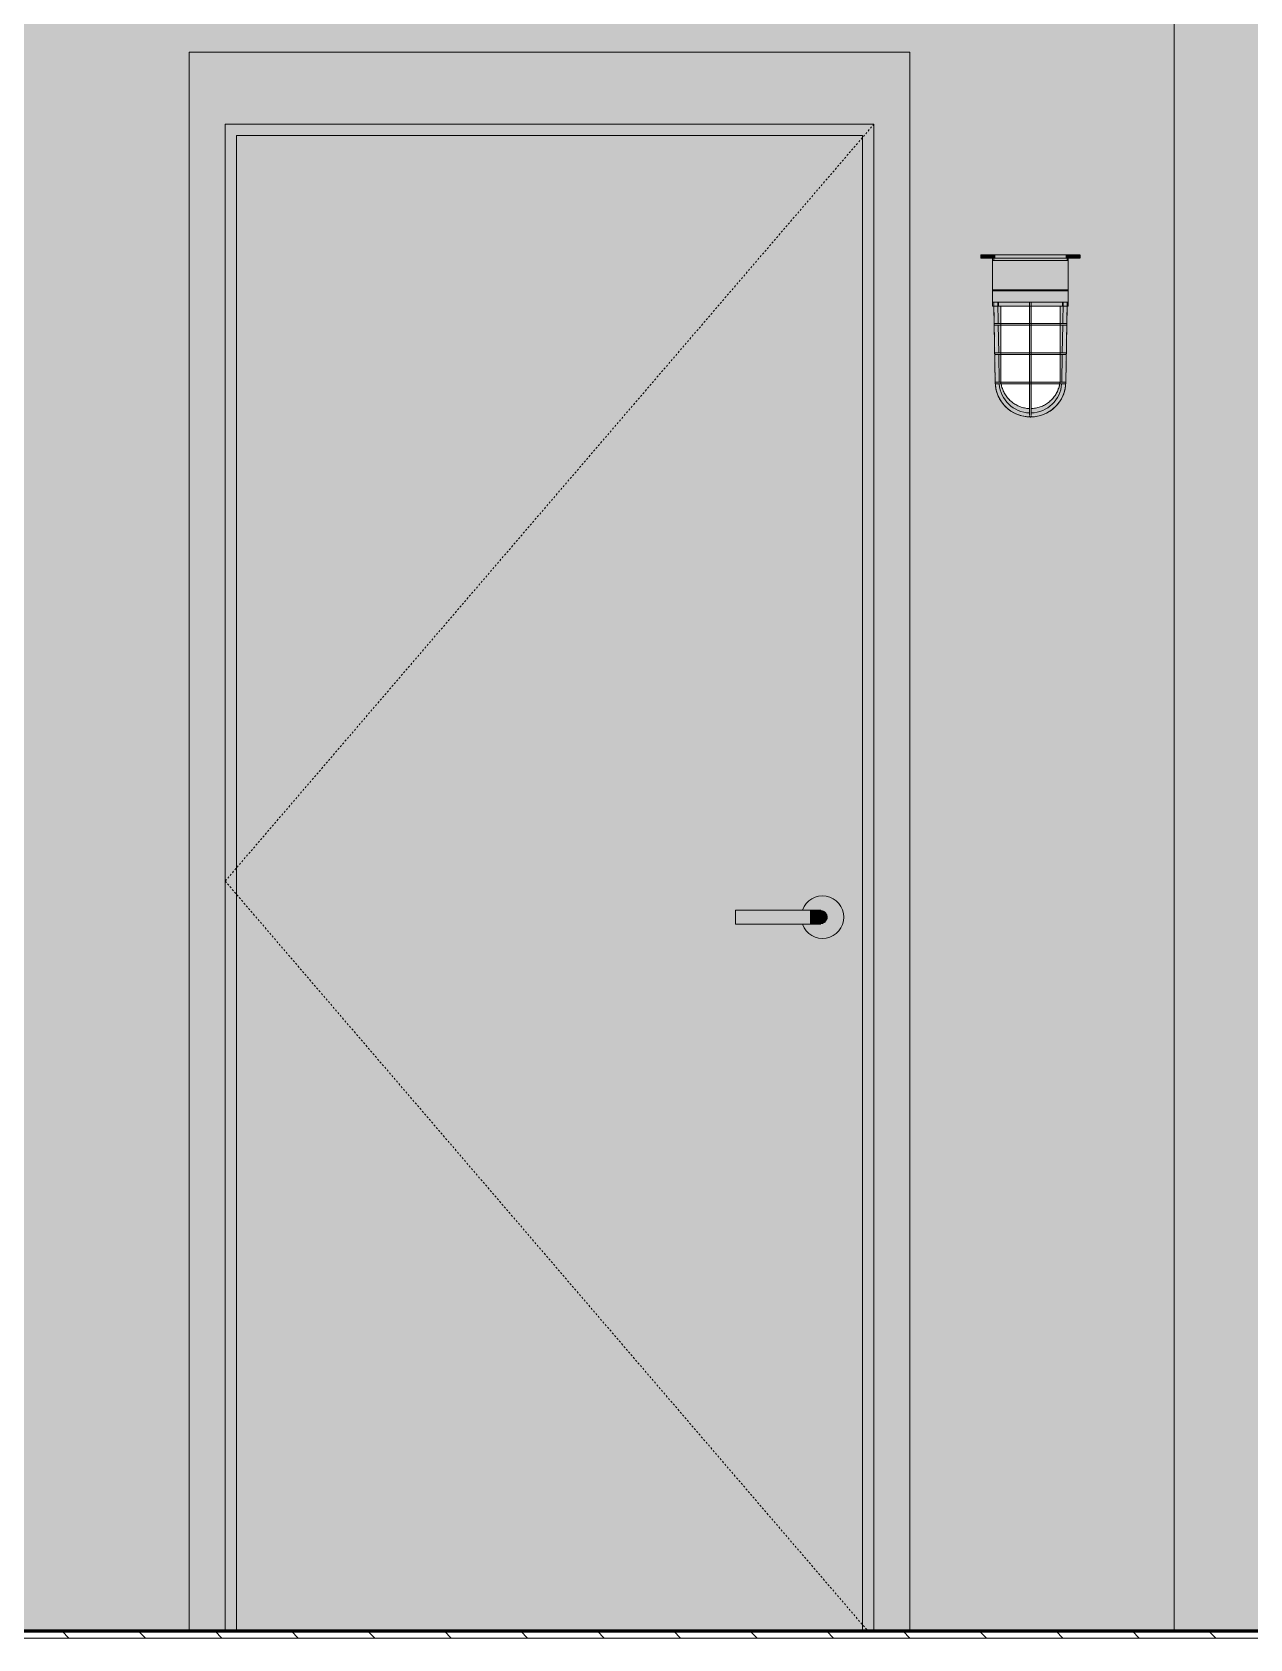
# Model space of a CAD drawing. Header units: inches. Extents: x -3510 to 2128, y -38 to 218.
# Drawn here: x -1919.7 to -1852.1, y 0 to 89.1 of the extents above; entities that cross this region are included whole.
import ezdxf

# ---------------------------------------------------------------- set-up
doc = ezdxf.new("R2010")
doc.units = ezdxf.units.IN
doc.header["$MEASUREMENT"] = 0
doc.linetypes.add('Dash 1_16_', pattern=[0.125, 0.0625, -0.0625])
doc.linetypes.add('Grid Line 1_2_', pattern=[0.875, 0.5, -0.125, 0.125, -0.125])
for name, color, linetype, lineweight in [('0-4', 10, 'Continuous', 5), ('A-DOOR', 31, 'Continuous', 18), ('A-DOOR-6', 31, 'Dash 1_16_', 9), ('A-DOOR-7', 31, 'Continuous', 9), ('A-DOOR-FRAM', 31, 'Continuous', 9), ('A-DOOR-FRAM-4', 31, 'Continuous', 18), ('A-FLOR-4', 250, 'Continuous', 60), ('A-FLOR-LEVL-1', 51, 'Grid Line 1_2_', 9), ('A-FLOR-MCUT-1', 7, 'Continuous', 18), ('A-FLOR-PATT-2', 253, 'Continuous', 9), ('A-FLOR-PATT-3', 50, 'Continuous', 9), ('E-LITE-EQPM', 33, 'Continuous', 9), ('I-WALL', 2, 'Continuous', 18), ('I-WALL-3', 2, 'Continuous', 5)]:
    doc.layers.add(name, color=color, linetype=linetype, lineweight=lineweight)

# ---------------------------------------------------------------- blocks, each defined once
blk = doc.blocks.new('CTR - 1st Phase - Shell_rvt-2-INTERIOR ELEVATION - CORRIDOR EAST _102_ - 1ST FLOOR - WEST WALL')
at = {"layer": 'A-FLOR-PATT-2'}
h = blk.add_hatch(dxfattribs=at)
h.set_pattern_fill('FP_9', color=256, style=0, pattern_type=2)
h.set_pattern_definition([(0, (0, 0), (7.68, 1.92), [0.634, -5.126, 0.634, -5.126, -30.72]), (0, (0, 0), (7.68, 1.92), [-11.52, 0.634, -10.886, 0.634, -5.126, -13.44]), (0, (0, 0), (7.68, 1.92), [-28.8, 0.634, -3.206, 0.634, -8.966]), (120, (2.88, 0.96), (-5.5027688, 5.6910751), [0.634, -5.126, 0.634, -5.126, -30.72]), (120, (2.88, 0.96), (-5.5027688, 5.6910751), [-11.52, 0.634, -10.886, 0.634, -5.126, -13.44]), (120, (2.88, 0.96), (-5.5027688, 5.6910751), [-28.8, 0.634, -3.206, 0.634, -8.966]), (240, (3.84, 4.8), (-2.1772312, -7.6110751), [0.634, -5.126, 0.634, -5.126, -30.72]), (240, (3.84, 4.8), (-2.1772312, -7.6110751), [-11.52, 0.634, -10.886, 0.634, -5.126, -13.44]), (240, (3.84, 4.8), (-2.1772312, -7.6110751), [-28.8, 0.634, -3.206, 0.634, -8.966])])
h.paths.add_polyline_path([(2769.529, -0.044), (3198.991, -0.044), (3198.991, 0), (2435.503, 0), (2435.503, -0.044), (2721.811, -0.044)], flags=0)
at = {"layer": 'A-FLOR-PATT-3'}
h = blk.add_hatch(dxfattribs=at)
h.set_pattern_fill('FP_11', color=256, style=0, pattern_type=2)
h.set_pattern_definition([(135, (0, 0), (-2.1213203, -2.1213203), [])])
h.paths.add_polyline_path([(3151.273, 0), (3198.949, 0), (3198.949, 0.375), (2444.906, 0.375), (2444.906, 0), (3103.555, 0)], flags=0)
h.paths.add_polyline_path([(2441.659, 0), (2441.659, 0.375), (2440.775, 0.375), (2440.775, 0)], flags=0)
at = {"layer": 'A-FLOR-4'}
blk.add_line((3198.991, 0.375), (2435.503, 0.375), dxfattribs=at)
at = {"layer": 'A-FLOR-MCUT-1'}
blk.add_line((3198.991, 0), (2435.503, 0), dxfattribs=at)
blk = doc.blocks.new('Lighting-Flood-Cooper-All-Pro-VT1730-LED - Lighting-Flood-Cooper-All-Pro-VT1730-LED-2279368-INTERIOR ELEVATION - CORRIDOR EAST _102_ - 1ST FLOOR - WEST WALL')
at = {"layer": 'E-LITE-EQPM'}
for points in [[(2765.167, 76.562), (2765.167, 76.75), (2764.976, 76.75), (2764.99, 76.562), (2765.11, 76.562)], [(2765.167, 76.562), (2765.375, 76.562), (2765.375, 76.75), (2765.167, 76.75)], [(2765.624, 76.562), (2765.738, 76.562), (2765.724, 76.75), (2765.375, 76.75), (2765.375, 76.562), (2765.52, 76.562)], [(2769.616, 76.562), (2769.709, 76.562), (2769.699, 76.75), (2765.738, 76.75), (2765.749, 76.562), (2769.609, 76.562)], [(2769.709, 76.562), (2770.072, 76.562), (2770.072, 76.75), (2769.709, 76.75), (2769.709, 76.601)], [(2770.072, 76.562), (2770.281, 76.562), (2770.281, 76.75), (2770.072, 76.75)], [(2770.472, 76.562), (2770.457, 76.75), (2770.281, 76.75), (2770.281, 76.562), (2770.457, 76.562)], [(2765.624, 74.812), (2769.824, 74.812), (2769.824, 76.437), (2765.624, 76.437), (2765.624, 76.112)], [(2769.699, 76.437), (2769.761, 76.437), (2769.761, 76.562), (2765.686, 76.562), (2765.686, 76.437), (2769.625, 76.437)], [(2769.535, 74.125), (2769.824, 74.125), (2769.824, 74.75), (2765.624, 74.75), (2765.624, 74.125), (2769.535, 74.125)], [(2767.771, 74.75), (2769.792, 74.75), (2769.792, 74.812), (2765.655, 74.812), (2765.655, 74.75), (2767.724, 74.75)], [(2765.765, 69.678), (2765.808, 69.69), (2765.709, 74.125), (2765.687, 74.125), (2765.738, 71.068), (2765.752, 70.582), (2765.765, 69.679)], [(2769.683, 69.678), (2769.739, 72.736), (2769.742, 73.221), (2769.755, 74.125), (2769.716, 74.125), (2769.65, 69.679), (2769.677, 69.679)], [(2767.037, 71.221), (2767.677, 71.225), (2767.696, 71.261), (2767.74, 71.265), (2767.771, 71.242), (2767.771, 71.221), (2769.684, 71.24), (2769.657, 71.315), (2767.771, 71.294), (2767.724, 71.27), (2767.677, 71.297), (2767.677, 71.315), (2765.771, 71.297), (2765.763, 71.24), (2765.924, 71.221), (2766.023, 71.221), (2766.901, 71.221)], [(2767.668, 67.752), (2768.038, 67.783), (2768.301, 67.844), (2768.582, 67.953), (2768.995, 68.218), (2769.215, 68.449), (2769.439, 68.77), (2769.551, 69.022), (2769.606, 69.157), (2769.661, 69.449), (2769.661, 69.679), (2769.65, 69.664), (2769.631, 69.611), (2769.619, 69.596), (2769.413, 68.828), (2768.906, 68.206), (2768.145, 67.844), (2767.748, 67.826), (2767.712, 67.768), (2767.689, 67.776), (2767.689, 67.837), (2767.677, 67.844), (2767.259, 67.865), (2766.541, 68.206), (2766.009, 68.86), (2765.809, 69.614), (2765.794, 69.615), (2765.778, 69.679), (2765.77, 69.678), (2765.816, 69.281), (2765.842, 69.157), (2766.066, 68.662), (2766.388, 68.279), (2766.657, 68.074), (2766.9, 67.932), (2767.408, 67.776), (2767.623, 67.762)], [(2769.374, 69.596), (2769.653, 69.615), (2769.627, 69.69), (2767.758, 69.672), (2767.74, 69.647), (2767.697, 69.655), (2767.688, 69.687), (2767.677, 69.69), (2765.8, 69.669), (2765.798, 69.615), (2766.265, 69.596), (2767.681, 69.599), (2767.699, 69.637), (2767.756, 69.631), (2767.771, 69.596), (2769.342, 69.596)]]:
    blk.add_hatch(color=256, dxfattribs=at).paths.add_polyline_path(points, flags=0)
h = blk.add_hatch(color=256, dxfattribs=at)
h.paths.add_polyline_path([(2767.473, 67.844), (2767.677, 67.844), (2767.677, 67.991), (2766.866, 68.206), (2766.222, 68.864), (2765.992, 69.597), (2765.827, 69.606), (2766.009, 68.86), (2766.547, 68.203), (2767.302, 67.844)], flags=0)
h.paths.add_polyline_path([(2767.771, 67.844), (2768.145, 67.844), (2768.907, 68.206), (2769.448, 68.896), (2769.622, 69.61), (2769.433, 69.596), (2769.215, 68.828), (2768.582, 68.206), (2767.771, 67.991), (2767.771, 67.932)], flags=0)
h.paths.add_polyline_path([(2765.809, 69.686), (2765.893, 69.69), (2765.99, 69.69), (2765.963, 71.23), (2765.846, 71.226), (2765.782, 71.221), (2765.808, 69.69)], flags=0)
h.paths.add_polyline_path([(2769.639, 69.686), (2769.666, 71.237), (2769.484, 71.221), (2769.458, 69.69), (2769.639, 69.686)], flags=0)
h.paths.add_polyline_path([(2765.78, 71.312), (2765.862, 71.315), (2765.962, 71.315), (2765.935, 72.855), (2765.826, 72.85), (2765.753, 72.846), (2765.78, 71.315)], flags=0)
h.paths.add_polyline_path([(2769.667, 71.312), (2769.694, 72.861), (2769.513, 72.846), (2769.486, 71.315), (2769.657, 71.315)], flags=0)
h.paths.add_polyline_path([(2765.752, 72.937), (2765.835, 72.94), (2765.933, 72.94), (2765.912, 74.125), (2765.731, 74.125), (2765.752, 72.939)], flags=0)
h.paths.add_polyline_path([(2769.696, 72.937), (2769.716, 74.125), (2769.535, 74.125), (2769.535, 72.94), (2769.685, 72.94)], flags=0)
h = blk.add_hatch(color=256, dxfattribs=at)
h.paths.add_polyline_path([(2769.457, 73.899), (2769.492, 73.899), (2769.492, 74.125), (2767.759, 74.125), (2767.78, 73.899), (2769.374, 73.899)], flags=0)
h.paths.add_polyline_path([(2766.103, 73.899), (2767.679, 73.899), (2767.677, 74.125), (2765.956, 74.125), (2765.956, 73.899), (2766.074, 73.899)], flags=0)
h = blk.add_hatch(color=256, dxfattribs=at)
h.paths.add_polyline_path([(2767.718, 69.678), (2767.759, 69.69), (2767.771, 70.329), (2767.756, 71.257), (2767.724, 71.265), (2767.677, 71.245), (2767.697, 69.679), (2767.708, 69.678)], flags=0)
h.paths.add_polyline_path([(2767.733, 71.27), (2767.771, 71.302), (2767.752, 72.882), (2767.751, 72.905), (2767.771, 72.94), (2767.75, 74.125), (2767.688, 74.107), (2767.677, 73.356), (2767.699, 72.898), (2767.69, 72.882), (2767.677, 72.842), (2767.696, 71.278), (2767.724, 71.27)], flags=0)
h = blk.add_hatch(color=256, dxfattribs=at)
h.paths.add_polyline_path([(2768.97, 72.846), (2769.712, 72.864), (2769.685, 72.94), (2767.771, 72.918), (2767.754, 72.881), (2767.771, 72.846), (2768.953, 72.846)], flags=0)
h.paths.add_polyline_path([(2767.677, 72.846), (2767.699, 72.89), (2767.691, 72.906), (2767.625, 72.94), (2765.75, 72.936), (2765.735, 72.864), (2765.898, 72.846), (2765.986, 72.846), (2767.616, 72.846)], flags=0)
h = blk.add_hatch(color=256, dxfattribs=at)
h.paths.add_polyline_path([(2767.729, 67.762), (2767.771, 67.964), (2767.75, 69.477), (2767.748, 69.639), (2767.689, 69.631), (2767.681, 69.596), (2767.677, 67.844), (2767.706, 67.826), (2767.706, 67.77), (2767.725, 67.764)], flags=0)
h.paths.add_polyline_path([(2767.724, 69.644), (2767.746, 69.649), (2767.75, 69.679), (2767.69, 69.66), (2767.721, 69.645)], flags=0)
for p, q in [((2764.974, 76.75), (2764.974, 76.562)), ((2764.976, 76.75), (2765.055, 76.75)), ((2765.059, 76.75), (2765.167, 76.75)), ((2765.167, 76.75), (2765.375, 76.75)), ((2765.167, 76.75), (2765.167, 76.562)), ((2765.375, 76.75), (2765.738, 76.75)), ((2765.624, 73.899), (2765.624, 76.75)), ((2765.624, 76.75), (2769.824, 76.75)), ((2765.738, 76.75), (2769.709, 76.75)), ((2765.738, 76.562), (2765.738, 76.75)), ((2769.709, 76.75), (2770.072, 76.75)), ((2769.709, 76.75), (2769.709, 76.562)), ((2769.824, 76.75), (2769.824, 73.899)), ((2770.072, 76.75), (2770.281, 76.75)), ((2770.281, 76.75), (2770.472, 76.75)), ((2770.281, 76.75), (2770.281, 76.562)), ((2770.474, 76.562), (2770.474, 76.75)), ((2765.055, 76.562), (2764.976, 76.562)), ((2765.167, 76.562), (2765.059, 76.562)), ((2765.375, 76.562), (2765.167, 76.562)), ((2765.738, 76.562), (2765.375, 76.562)), ((2765.624, 76.437), (2765.624, 74.812)), ((2765.624, 76.437), (2769.824, 76.437)), ((2765.686, 76.562), (2765.686, 76.437)), ((2769.709, 76.562), (2765.738, 76.562)), ((2770.072, 76.562), (2769.709, 76.562)), ((2769.761, 76.437), (2769.761, 76.562)), ((2769.824, 74.812), (2769.824, 76.437)), ((2770.281, 76.562), (2770.072, 76.562)), ((2770.472, 76.562), (2770.281, 76.562)), ((2765.624, 74.812), (2769.824, 74.812)), ((2765.624, 74.75), (2765.624, 74.125)), ((2765.624, 74.75), (2769.824, 74.75)), ((2765.624, 74.125), (2769.824, 74.125)), ((2765.655, 74.812), (2765.655, 74.75)), ((2765.684, 74.125), (2765.762, 69.678)), ((2765.913, 74.125), (2765.933, 72.94)), ((2765.956, 74.125), (2765.956, 73.899)), ((2767.677, 74.126), (2767.677, 69.679)), ((2767.771, 69.679), (2767.771, 74.126)), ((2769.492, 73.899), (2769.492, 74.125)), ((2769.535, 74.125), (2769.514, 72.94)), ((2769.686, 69.678), (2769.763, 74.125)), ((2769.792, 74.75), (2769.792, 74.812)), ((2769.824, 74.125), (2769.824, 74.75)), ((2769.824, 73.899), (2765.624, 73.899)), ((2765.688, 73.899), (2765.762, 69.681)), ((2765.956, 73.899), (2767.679, 73.899)), ((2766.074, 73.899), (2766.074, 69.871)), ((2767.769, 73.899), (2769.492, 73.899)), ((2769.374, 69.871), (2769.374, 73.899)), ((2769.759, 73.899), (2769.686, 69.681)), ((2765.876, 72.846), (2765.903, 72.846)), ((2765.935, 72.855), (2765.962, 71.31)), ((2769.513, 72.846), (2769.486, 71.31)), ((2765.903, 71.221), (2765.922, 71.221)), ((2765.963, 71.23), (2765.99, 69.686)), ((2769.484, 71.224), (2769.457, 69.686)), ((2765.931, 69.596), (2765.951, 69.596)), ((2767.677, 69.596), (2767.677, 69.303)), ((2767.677, 67.991), (2767.677, 68.206)), ((2767.677, 67.844), (2767.677, 67.978)), ((2767.771, 68.206), (2767.771, 67.991)), ((2767.771, 67.978), (2767.771, 67.844))]:
    blk.add_line(p, q, dxfattribs=at)
at = {"layer": 'E-LITE-EQPM', "flags": 128}
for points in [[(2765.752, 72.846), (2765.75, 72.846), (2765.748, 72.846), (2765.746, 72.846), (2765.744, 72.846), (2765.742, 72.847), (2765.741, 72.847), (2765.739, 72.848), (2765.737, 72.848), (2765.735, 72.849), (2765.734, 72.85), (2765.732, 72.85), (2765.73, 72.851), (2765.728, 72.852), (2765.727, 72.853), (2765.725, 72.854), (2765.724, 72.855), (2765.722, 72.856), (2765.721, 72.858), (2765.719, 72.859), (2765.718, 72.86), (2765.717, 72.861), (2765.716, 72.863), (2765.714, 72.864), (2765.713, 72.866), (2765.712, 72.867), (2765.711, 72.869), (2765.71, 72.871), (2765.71, 72.872), (2765.709, 72.874), (2765.708, 72.876), (2765.707, 72.878), (2765.707, 72.879), (2765.706, 72.881), (2765.706, 72.883), (2765.706, 72.885), (2765.705, 72.887), (2765.705, 72.889), (2765.705, 72.89), (2765.705, 72.892), (2765.705, 72.894), (2765.705, 72.896), (2765.705, 72.898), (2765.705, 72.9), (2765.706, 72.902), (2765.706, 72.903), (2765.707, 72.905), (2765.707, 72.907), (2765.708, 72.909), (2765.708, 72.911), (2765.709, 72.912), (2765.71, 72.914), (2765.711, 72.916), (2765.712, 72.917), (2765.713, 72.919), (2765.714, 72.92), (2765.715, 72.922), (2765.716, 72.923), (2765.717, 72.925), (2765.719, 72.926), (2765.72, 72.927), (2765.722, 72.929), (2765.723, 72.93), (2765.724, 72.931), (2765.726, 72.932), (2765.728, 72.933), (2765.729, 72.934), (2765.731, 72.935), (2765.733, 72.936), (2765.734, 72.936), (2765.736, 72.937), (2765.738, 72.938), (2765.74, 72.938), (2765.741, 72.938), (2765.743, 72.939), (2765.745, 72.939), (2765.747, 72.939), (2765.749, 72.94), (2765.751, 72.94), (2765.752, 72.94)], [(2765.752, 72.94), (2765.753, 72.94), (2765.758, 72.94), (2765.766, 72.94), (2765.777, 72.94), (2765.791, 72.94), (2765.808, 72.94)], [(2769.696, 72.94), (2769.694, 72.94), (2769.689, 72.94), (2769.682, 72.94), (2769.671, 72.94), (2769.656, 72.94), (2769.639, 72.94), (2769.619, 72.94), (2769.596, 72.94), (2769.569, 72.94), (2769.54, 72.94), (2769.508, 72.94), (2769.473, 72.94), (2769.435, 72.94), (2769.394, 72.94), (2769.351, 72.94), (2769.305, 72.94), (2769.257, 72.94), (2769.206, 72.94), (2769.153, 72.94), (2769.098, 72.94), (2769.04, 72.94), (2768.98, 72.94), (2768.918, 72.94), (2768.855, 72.94), (2768.789, 72.94), (2768.722, 72.94), (2768.653, 72.94), (2768.583, 72.94), (2768.511, 72.94), (2768.438, 72.94), (2768.364, 72.94), (2768.289, 72.94), (2768.213, 72.94), (2768.136, 72.94), (2768.059, 72.94), (2767.981, 72.94), (2767.903, 72.94), (2767.824, 72.94), (2767.745, 72.94), (2767.666, 72.94), (2767.587, 72.94), (2767.509, 72.94), (2767.431, 72.94), (2767.353, 72.94), (2767.276, 72.94), (2767.199, 72.94), (2767.124, 72.94), (2767.049, 72.94), (2766.975, 72.94), (2766.903, 72.94), (2766.832, 72.94), (2766.762, 72.94), (2766.694, 72.94), (2766.628, 72.94), (2766.563, 72.94), (2766.5, 72.94), (2766.44, 72.94), (2766.381, 72.94), (2766.324, 72.94), (2766.27, 72.94), (2766.218, 72.94), (2766.168, 72.94), (2766.121, 72.94), (2766.076, 72.94), (2766.034, 72.94), (2765.995, 72.94), (2765.958, 72.94), (2765.924, 72.94), (2765.894, 72.94), (2765.866, 72.94), (2765.841, 72.94), (2765.819, 72.94), (2765.8, 72.94), (2765.784, 72.94), (2765.772, 72.94), (2765.762, 72.94), (2765.756, 72.94), (2765.752, 72.94), (2765.752, 72.94)], [(2765.819, 72.846), (2765.8, 72.846), (2765.784, 72.846), (2765.772, 72.846), (2765.762, 72.846), (2765.756, 72.846), (2765.752, 72.846), (2765.752, 72.846)], [(2765.752, 72.846), (2765.753, 72.846), (2765.758, 72.846), (2765.766, 72.846), (2765.777, 72.846), (2765.791, 72.846), (2765.808, 72.846), (2765.829, 72.846), (2765.852, 72.846), (2765.878, 72.846), (2765.907, 72.846), (2765.94, 72.846), (2765.975, 72.846), (2766.012, 72.846), (2766.053, 72.846), (2766.096, 72.846), (2766.142, 72.846), (2766.19, 72.846), (2766.241, 72.846), (2766.294, 72.846), (2766.35, 72.846), (2766.408, 72.846), (2766.467, 72.846), (2766.529, 72.846), (2766.593, 72.846), (2766.658, 72.846), (2766.725, 72.846), (2766.794, 72.846), (2766.865, 72.846), (2766.936, 72.846), (2767.009, 72.846), (2767.083, 72.846), (2767.158, 72.846), (2767.234, 72.846), (2767.311, 72.846), (2767.389, 72.846), (2767.467, 72.846), (2767.545, 72.846), (2767.624, 72.846), (2767.702, 72.846), (2767.781, 72.846), (2767.86, 72.846), (2767.939, 72.846), (2768.017, 72.846), (2768.095, 72.846), (2768.172, 72.846), (2768.248, 72.846), (2768.324, 72.846), (2768.398, 72.846), (2768.472, 72.846), (2768.544, 72.846), (2768.615, 72.846), (2768.685, 72.846), (2768.753, 72.846), (2768.82, 72.846), (2768.884, 72.846), (2768.947, 72.846), (2769.008, 72.846), (2769.067, 72.846), (2769.123, 72.846), (2769.178, 72.846), (2769.23, 72.846), (2769.28, 72.846), (2769.327, 72.846), (2769.371, 72.846), (2769.413, 72.846), (2769.453, 72.846), (2769.489, 72.846), (2769.523, 72.846), (2769.554, 72.846), (2769.582, 72.846), (2769.607, 72.846), (2769.629, 72.846), (2769.647, 72.846), (2769.663, 72.846), (2769.676, 72.846), (2769.686, 72.846), (2769.692, 72.846), (2769.695, 72.846), (2769.696, 72.846)], [(2769.696, 72.846), (2769.694, 72.846), (2769.689, 72.846), (2769.682, 72.846), (2769.671, 72.846), (2769.656, 72.846), (2769.639, 72.846), (2769.619, 72.846)], [(2769.629, 72.94), (2769.647, 72.94), (2769.663, 72.94), (2769.676, 72.94), (2769.686, 72.94), (2769.692, 72.94), (2769.695, 72.94), (2769.696, 72.94)], [(2769.696, 72.94), (2769.698, 72.94), (2769.699, 72.939), (2769.701, 72.939), (2769.703, 72.939), (2769.705, 72.939), (2769.707, 72.938), (2769.709, 72.938), (2769.71, 72.937), (2769.712, 72.937), (2769.714, 72.936), (2769.716, 72.935), (2769.717, 72.934), (2769.719, 72.933), (2769.721, 72.932), (2769.722, 72.931), (2769.724, 72.93), (2769.725, 72.929), (2769.727, 72.928), (2769.728, 72.927), (2769.729, 72.925), (2769.731, 72.924), (2769.732, 72.923), (2769.733, 72.921), (2769.734, 72.92), (2769.735, 72.918), (2769.736, 72.916), (2769.737, 72.915), (2769.738, 72.913), (2769.739, 72.911), (2769.739, 72.91), (2769.74, 72.908), (2769.741, 72.906), (2769.741, 72.904), (2769.742, 72.903), (2769.742, 72.901), (2769.742, 72.899), (2769.742, 72.897), (2769.743, 72.895), (2769.743, 72.893), (2769.743, 72.891), (2769.742, 72.89), (2769.742, 72.888), (2769.742, 72.886), (2769.742, 72.884), (2769.741, 72.882), (2769.741, 72.88), (2769.74, 72.878), (2769.74, 72.877), (2769.739, 72.875), (2769.738, 72.873), (2769.738, 72.872), (2769.737, 72.87), (2769.736, 72.868), (2769.735, 72.867), (2769.734, 72.865), (2769.732, 72.864), (2769.731, 72.862), (2769.73, 72.861), (2769.729, 72.859), (2769.727, 72.858), (2769.726, 72.857), (2769.724, 72.856), (2769.723, 72.855), (2769.721, 72.854), (2769.72, 72.853), (2769.718, 72.852), (2769.717, 72.851), (2769.715, 72.85), (2769.713, 72.849), (2769.711, 72.849), (2769.71, 72.848), (2769.708, 72.847), (2769.706, 72.847), (2769.704, 72.847), (2769.702, 72.846), (2769.7, 72.846), (2769.699, 72.846), (2769.697, 72.846), (2769.696, 72.846)], [(2765.78, 71.221), (2765.778, 71.221), (2765.776, 71.221), (2765.774, 71.221), (2765.772, 71.221), (2765.77, 71.222), (2765.768, 71.222), (2765.767, 71.223), (2765.765, 71.223), (2765.763, 71.224), (2765.761, 71.225), (2765.76, 71.225), (2765.758, 71.226), (2765.756, 71.227), (2765.755, 71.228), (2765.753, 71.229), (2765.752, 71.23), (2765.75, 71.231), (2765.749, 71.233), (2765.747, 71.234), (2765.746, 71.235), (2765.745, 71.236), (2765.743, 71.238), (2765.742, 71.239), (2765.741, 71.241), (2765.74, 71.242), (2765.739, 71.244), (2765.738, 71.246), (2765.737, 71.247), (2765.737, 71.249), (2765.736, 71.251), (2765.735, 71.253), (2765.735, 71.254), (2765.734, 71.256), (2765.734, 71.258), (2765.733, 71.26), (2765.733, 71.262), (2765.733, 71.264), (2765.733, 71.265), (2765.733, 71.267), (2765.733, 71.269), (2765.733, 71.271), (2765.733, 71.273), (2765.733, 71.275), (2765.734, 71.277), (2765.734, 71.278), (2765.734, 71.28), (2765.735, 71.282), (2765.736, 71.284), (2765.736, 71.286), (2765.737, 71.287), (2765.738, 71.289), (2765.739, 71.291), (2765.74, 71.292), (2765.741, 71.294), (2765.742, 71.295), (2765.743, 71.297), (2765.744, 71.298), (2765.745, 71.3), (2765.747, 71.301), (2765.748, 71.302), (2765.749, 71.304), (2765.751, 71.305), (2765.752, 71.306), (2765.754, 71.307), (2765.755, 71.308), (2765.757, 71.309), (2765.759, 71.31), (2765.76, 71.311), (2765.762, 71.311), (2765.764, 71.312), (2765.766, 71.313), (2765.767, 71.313), (2765.769, 71.313), (2765.771, 71.314), (2765.773, 71.314), (2765.775, 71.314), (2765.777, 71.315), (2765.779, 71.315), (2765.78, 71.315)], [(2765.78, 71.315), (2765.781, 71.315), (2765.786, 71.315), (2765.794, 71.315), (2765.804, 71.315), (2765.818, 71.315), (2765.835, 71.315), (2765.855, 71.315)], [(2769.668, 71.315), (2769.666, 71.315), (2769.662, 71.315), (2769.654, 71.315), (2769.643, 71.315), (2769.629, 71.315), (2769.612, 71.315), (2769.592, 71.315), (2769.569, 71.315), (2769.543, 71.315), (2769.514, 71.315), (2769.483, 71.315), (2769.448, 71.315), (2769.411, 71.315), (2769.371, 71.315), (2769.328, 71.315), (2769.283, 71.315), (2769.235, 71.315), (2769.185, 71.315), (2769.133, 71.315), (2769.078, 71.315), (2769.021, 71.315), (2768.962, 71.315), (2768.902, 71.315), (2768.839, 71.315), (2768.774, 71.315), (2768.708, 71.315), (2768.64, 71.315), (2768.571, 71.315), (2768.5, 71.315), (2768.428, 71.315), (2768.355, 71.315), (2768.281, 71.315), (2768.206, 71.315), (2768.131, 71.315), (2768.054, 71.315), (2767.977, 71.315), (2767.9, 71.315), (2767.822, 71.315), (2767.745, 71.315), (2767.667, 71.315), (2767.589, 71.315), (2767.512, 71.315), (2767.435, 71.315), (2767.358, 71.315), (2767.282, 71.315), (2767.207, 71.315), (2767.132, 71.315), (2767.059, 71.315), (2766.986, 71.315), (2766.915, 71.315), (2766.845, 71.315), (2766.776, 71.315), (2766.709, 71.315), (2766.643, 71.315), (2766.58, 71.315), (2766.518, 71.315), (2766.458, 71.315), (2766.4, 71.315), (2766.344, 71.315), (2766.29, 71.315), (2766.239, 71.315), (2766.19, 71.315), (2766.143, 71.315), (2766.099, 71.315), (2766.058, 71.315), (2766.019, 71.315), (2765.983, 71.315), (2765.95, 71.315), (2765.919, 71.315), (2765.892, 71.315), (2765.867, 71.315), (2765.846, 71.315), (2765.827, 71.315), (2765.812, 71.315), (2765.799, 71.315), (2765.79, 71.315), (2765.783, 71.315), (2765.78, 71.315), (2765.78, 71.315)], [(2765.846, 71.221), (2765.827, 71.221), (2765.812, 71.221), (2765.799, 71.221), (2765.79, 71.221), (2765.783, 71.221), (2765.78, 71.221), (2765.78, 71.221)], [(2765.78, 71.221), (2765.781, 71.221), (2765.786, 71.221), (2765.794, 71.221), (2765.804, 71.221), (2765.818, 71.221), (2765.835, 71.221), (2765.855, 71.221), (2765.878, 71.221), (2765.904, 71.221), (2765.933, 71.221), (2765.965, 71.221), (2765.999, 71.221), (2766.037, 71.221), (2766.077, 71.221), (2766.119, 71.221), (2766.164, 71.221), (2766.212, 71.221), (2766.262, 71.221), (2766.315, 71.221), (2766.369, 71.221), (2766.426, 71.221), (2766.485, 71.221), (2766.546, 71.221), (2766.609, 71.221), (2766.673, 71.221), (2766.74, 71.221), (2766.807, 71.221), (2766.877, 71.221), (2766.947, 71.221), (2767.019, 71.221), (2767.092, 71.221), (2767.166, 71.221), (2767.241, 71.221), (2767.317, 71.221), (2767.393, 71.221), (2767.47, 71.221), (2767.547, 71.221), (2767.625, 71.221), (2767.703, 71.221), (2767.781, 71.221), (2767.858, 71.221), (2767.936, 71.221), (2768.013, 71.221), (2768.089, 71.221), (2768.165, 71.221), (2768.241, 71.221), (2768.315, 71.221), (2768.389, 71.221), (2768.461, 71.221), (2768.533, 71.221), (2768.603, 71.221), (2768.671, 71.221), (2768.739, 71.221), (2768.804, 71.221), (2768.868, 71.221), (2768.93, 71.221), (2768.99, 71.221), (2769.048, 71.221), (2769.104, 71.221), (2769.157, 71.221), (2769.209, 71.221), (2769.258, 71.221), (2769.304, 71.221), (2769.348, 71.221), (2769.39, 71.221), (2769.428, 71.221), (2769.464, 71.221), (2769.498, 71.221), (2769.528, 71.221), (2769.556, 71.221), (2769.58, 71.221), (2769.602, 71.221), (2769.62, 71.221), (2769.636, 71.221), (2769.648, 71.221), (2769.658, 71.221), (2769.664, 71.221), (2769.667, 71.221), (2769.668, 71.221)], [(2769.668, 71.221), (2769.666, 71.221), (2769.662, 71.221), (2769.654, 71.221), (2769.643, 71.221), (2769.629, 71.221), (2769.612, 71.221), (2769.592, 71.221)], [(2769.602, 71.315), (2769.62, 71.315), (2769.636, 71.315), (2769.648, 71.315), (2769.658, 71.315), (2769.664, 71.315), (2769.667, 71.315), (2769.668, 71.315)], [(2769.668, 71.315), (2769.67, 71.315), (2769.672, 71.314), (2769.673, 71.314), (2769.675, 71.314), (2769.677, 71.314), (2769.679, 71.313), (2769.681, 71.313), (2769.683, 71.312), (2769.684, 71.312), (2769.686, 71.311), (2769.688, 71.31), (2769.69, 71.309), (2769.691, 71.308), (2769.693, 71.307), (2769.694, 71.306), (2769.696, 71.305), (2769.697, 71.304), (2769.699, 71.303), (2769.7, 71.302), (2769.702, 71.3), (2769.703, 71.299), (2769.704, 71.298), (2769.705, 71.296), (2769.706, 71.295), (2769.707, 71.293), (2769.708, 71.291), (2769.709, 71.29), (2769.71, 71.288), (2769.711, 71.286), (2769.712, 71.285), (2769.712, 71.283), (2769.713, 71.281), (2769.713, 71.279), (2769.714, 71.278), (2769.714, 71.276), (2769.714, 71.274), (2769.715, 71.272), (2769.715, 71.27), (2769.715, 71.268), (2769.715, 71.266), (2769.715, 71.265), (2769.714, 71.263), (2769.714, 71.261), (2769.714, 71.259), (2769.714, 71.257), (2769.713, 71.255), (2769.713, 71.253), (2769.712, 71.252), (2769.711, 71.25), (2769.711, 71.248), (2769.71, 71.247), (2769.709, 71.245), (2769.708, 71.243), (2769.707, 71.242), (2769.706, 71.24), (2769.705, 71.239), (2769.703, 71.237), (2769.702, 71.236), (2769.701, 71.234), (2769.7, 71.233), (2769.698, 71.232), (2769.697, 71.231), (2769.695, 71.23), (2769.694, 71.229), (2769.692, 71.228), (2769.69, 71.227), (2769.689, 71.226), (2769.687, 71.225), (2769.685, 71.224), (2769.684, 71.224), (2769.682, 71.223), (2769.68, 71.222), (2769.678, 71.222), (2769.676, 71.222), (2769.675, 71.221), (2769.673, 71.221), (2769.671, 71.221), (2769.669, 71.221), (2769.668, 71.221)], [(2769.686, 69.678), (2769.648, 69.328), (2769.548, 68.99), (2769.389, 68.675), (2769.177, 68.394), (2768.917, 68.155), (2768.62, 67.967), (2768.293, 67.835), (2767.948, 67.763), (2767.595, 67.755), (2767.247, 67.809), (2766.914, 67.925), (2766.607, 68.099), (2766.337, 68.325), (2766.111, 68.595), (2765.937, 68.902), (2765.821, 69.234), (2765.762, 69.678)], [(2765.81, 69.596), (2765.808, 69.596), (2765.806, 69.596), (2765.805, 69.596), (2765.803, 69.596), (2765.801, 69.597), (2765.799, 69.597), (2765.797, 69.598), (2765.795, 69.598), (2765.794, 69.599), (2765.792, 69.6), (2765.79, 69.6), (2765.789, 69.601), (2765.787, 69.602), (2765.785, 69.603), (2765.784, 69.604), (2765.782, 69.605), (2765.781, 69.606), (2765.779, 69.608), (2765.778, 69.609), (2765.777, 69.61), (2765.775, 69.611), (2765.774, 69.613), (2765.773, 69.614), (2765.772, 69.616), (2765.771, 69.617), (2765.77, 69.619), (2765.769, 69.621), (2765.768, 69.622), (2765.767, 69.624), (2765.767, 69.626), (2765.766, 69.628), (2765.765, 69.629), (2765.765, 69.631), (2765.764, 69.633), (2765.764, 69.635), (2765.764, 69.637), (2765.764, 69.639), (2765.763, 69.64), (2765.763, 69.642), (2765.763, 69.644), (2765.763, 69.646), (2765.764, 69.648), (2765.764, 69.65), (2765.764, 69.652), (2765.765, 69.653), (2765.765, 69.655), (2765.766, 69.657), (2765.766, 69.659), (2765.767, 69.661), (2765.768, 69.662), (2765.768, 69.664), (2765.769, 69.666), (2765.77, 69.667), (2765.771, 69.669), (2765.772, 69.67), (2765.773, 69.672), (2765.775, 69.673), (2765.776, 69.675), (2765.777, 69.676), (2765.779, 69.677), (2765.78, 69.679), (2765.781, 69.68), (2765.783, 69.681), (2765.784, 69.682), (2765.786, 69.683), (2765.788, 69.684), (2765.789, 69.685), (2765.791, 69.686), (2765.793, 69.686), (2765.795, 69.687), (2765.796, 69.688), (2765.798, 69.688), (2765.8, 69.688), (2765.802, 69.689), (2765.804, 69.689), (2765.805, 69.689), (2765.807, 69.69), (2765.809, 69.69), (2765.81, 69.69)], [(2765.81, 69.69), (2765.812, 69.69), (2765.816, 69.69), (2765.824, 69.69), (2765.835, 69.69), (2765.848, 69.69), (2765.865, 69.69), (2765.885, 69.69)], [(2769.637, 69.69), (2769.636, 69.69), (2769.631, 69.69), (2769.623, 69.69), (2769.613, 69.69), (2769.599, 69.69), (2769.582, 69.69), (2769.563, 69.69), (2769.54, 69.69), (2769.515, 69.69), (2769.486, 69.69), (2769.455, 69.69), (2769.421, 69.69), (2769.384, 69.69), (2769.345, 69.69), (2769.303, 69.69), (2769.259, 69.69), (2769.212, 69.69), (2769.162, 69.69), (2769.111, 69.69), (2769.057, 69.69), (2769.001, 69.69), (2768.943, 69.69), (2768.883, 69.69), (2768.821, 69.69), (2768.758, 69.69), (2768.692, 69.69), (2768.626, 69.69), (2768.557, 69.69), (2768.488, 69.69), (2768.417, 69.69), (2768.345, 69.69), (2768.272, 69.69), (2768.199, 69.69), (2768.124, 69.69), (2768.049, 69.69), (2767.973, 69.69), (2767.897, 69.69), (2767.821, 69.69), (2767.744, 69.69), (2767.668, 69.69), (2767.591, 69.69), (2767.515, 69.69), (2767.439, 69.69), (2767.364, 69.69), (2767.289, 69.69), (2767.215, 69.69), (2767.141, 69.69), (2767.069, 69.69), (2766.998, 69.69), (2766.927, 69.69), (2766.858, 69.69), (2766.791, 69.69), (2766.725, 69.69), (2766.66, 69.69), (2766.598, 69.69), (2766.537, 69.69), (2766.478, 69.69), (2766.421, 69.69), (2766.366, 69.69), (2766.313, 69.69), (2766.262, 69.69), (2766.214, 69.69), (2766.168, 69.69), (2766.125, 69.69), (2766.084, 69.69), (2766.046, 69.69), (2766.01, 69.69), (2765.978, 69.69), (2765.948, 69.69), (2765.921, 69.69), (2765.897, 69.69), (2765.875, 69.69), (2765.857, 69.69), (2765.842, 69.69), (2765.829, 69.69), (2765.82, 69.69), (2765.814, 69.69), (2765.811, 69.69), (2765.81, 69.69)], [(2765.897, 69.596), (2765.875, 69.596), (2765.857, 69.596), (2765.842, 69.596), (2765.829, 69.596), (2765.82, 69.596), (2765.814, 69.596), (2765.811, 69.596), (2765.81, 69.596)], [(2765.81, 69.596), (2765.812, 69.596), (2765.816, 69.596), (2765.824, 69.596), (2765.835, 69.596), (2765.848, 69.596), (2765.865, 69.596), (2765.885, 69.596), (2765.907, 69.596), (2765.933, 69.596), (2765.961, 69.596), (2765.992, 69.596), (2766.026, 69.596), (2766.063, 69.596), (2766.103, 69.596), (2766.144, 69.596), (2766.189, 69.596), (2766.236, 69.596), (2766.285, 69.596), (2766.337, 69.596), (2766.391, 69.596), (2766.447, 69.596), (2766.505, 69.596), (2766.564, 69.596), (2766.626, 69.596), (2766.69, 69.596), (2766.755, 69.596), (2766.822, 69.596), (2766.89, 69.596), (2766.96, 69.596), (2767.03, 69.596), (2767.102, 69.596), (2767.175, 69.596), (2767.249, 69.596), (2767.323, 69.596), (2767.399, 69.596), (2767.474, 69.596), (2767.55, 69.596), (2767.627, 69.596), (2767.703, 69.596), (2767.78, 69.596), (2767.856, 69.596), (2767.932, 69.596), (2768.008, 69.596), (2768.084, 69.596), (2768.158, 69.596), (2768.233, 69.596), (2768.306, 69.596), (2768.378, 69.596), (2768.45, 69.596), (2768.52, 69.596), (2768.589, 69.596), (2768.657, 69.596), (2768.723, 69.596), (2768.787, 69.596), (2768.85, 69.596), (2768.911, 69.596), (2768.97, 69.596), (2769.027, 69.596), (2769.082, 69.596), (2769.135, 69.596), (2769.185, 69.596), (2769.234, 69.596), (2769.279, 69.596), (2769.323, 69.596), (2769.363, 69.596), (2769.402, 69.596), (2769.437, 69.596), (2769.47, 69.596), (2769.5, 69.596), (2769.527, 69.596), (2769.551, 69.596), (2769.572, 69.596), (2769.59, 69.596), (2769.606, 69.596), (2769.618, 69.596), (2769.627, 69.596), (2769.634, 69.596), (2769.637, 69.596), (2769.637, 69.596)], [(2767.658, 68.222), (2767.592, 68.226), (2767.526, 68.233), (2767.461, 68.242), (2767.396, 68.254), (2767.332, 68.268), (2767.268, 68.285), (2767.205, 68.305), (2767.142, 68.327), (2767.081, 68.351), (2767.021, 68.378), (2766.962, 68.408), (2766.904, 68.439), (2766.847, 68.473), (2766.792, 68.509), (2766.738, 68.548), (2766.686, 68.588), (2766.636, 68.631), (2766.587, 68.675), (2766.54, 68.722), (2766.495, 68.77), (2766.452, 68.82), (2766.411, 68.871), (2766.372, 68.925), (2766.335, 68.98), (2766.301, 69.036), (2766.268, 69.093), (2766.239, 69.152), (2766.211, 69.212), (2766.186, 69.273), (2766.163, 69.335), (2766.143, 69.398), (2766.125, 69.462), (2766.11, 69.526), (2766.098, 69.591), (2766.088, 69.656), (2766.081, 69.721), (2766.076, 69.787), (2766.074, 69.853), (2766.074, 69.871)], [(2767.677, 69.679), (2767.677, 68.86), (2767.677, 68.206), (2767.677, 67.844)], [(2769.374, 69.871), (2769.372, 69.805), (2769.368, 69.739), (2769.362, 69.674), (2769.353, 69.608), (2769.341, 69.543), (2769.326, 69.479), (2769.309, 69.415), (2769.29, 69.352), (2769.268, 69.29), (2769.243, 69.229), (2769.217, 69.168), (2769.187, 69.109), (2769.156, 69.051), (2769.122, 68.995), (2769.086, 68.939), (2769.047, 68.886), (2769.007, 68.834), (2768.964, 68.783), (2768.92, 68.734), (2768.873, 68.687), (2768.825, 68.642), (2768.775, 68.599), (2768.723, 68.558), (2768.67, 68.519), (2768.615, 68.483), (2768.559, 68.448), (2768.501, 68.416), (2768.443, 68.386), (2768.383, 68.358), (2768.322, 68.333), (2768.26, 68.311), (2768.197, 68.29), (2768.133, 68.273), (2768.069, 68.258), (2768.004, 68.245), (2767.939, 68.235), (2767.873, 68.228), (2767.808, 68.223), (2767.742, 68.221)], [(2767.771, 67.844), (2767.771, 68.206), (2767.771, 68.86), (2767.771, 69.679)], [(2769.637, 69.596), (2769.636, 69.596), (2769.631, 69.596), (2769.623, 69.596), (2769.613, 69.596), (2769.599, 69.596), (2769.582, 69.596), (2769.563, 69.596)], [(2769.572, 69.69), (2769.59, 69.69), (2769.606, 69.69), (2769.618, 69.69), (2769.627, 69.69), (2769.634, 69.69), (2769.637, 69.69), (2769.637, 69.69)], [(2769.637, 69.69), (2769.639, 69.69), (2769.641, 69.689), (2769.643, 69.689), (2769.645, 69.689), (2769.647, 69.689), (2769.648, 69.688), (2769.65, 69.688), (2769.652, 69.687), (2769.654, 69.687), (2769.656, 69.686), (2769.657, 69.685), (2769.659, 69.684), (2769.661, 69.683), (2769.662, 69.682), (2769.664, 69.681), (2769.665, 69.68), (2769.667, 69.679), (2769.668, 69.678), (2769.67, 69.677), (2769.671, 69.675), (2769.672, 69.674), (2769.673, 69.673), (2769.675, 69.671), (2769.676, 69.67), (2769.677, 69.668), (2769.678, 69.666), (2769.679, 69.665), (2769.679, 69.663), (2769.68, 69.661), (2769.681, 69.66), (2769.682, 69.658), (2769.682, 69.656), (2769.683, 69.654), (2769.683, 69.653), (2769.683, 69.651), (2769.684, 69.649), (2769.684, 69.647), (2769.684, 69.645), (2769.684, 69.643), (2769.684, 69.641), (2769.684, 69.64), (2769.684, 69.638), (2769.684, 69.636), (2769.683, 69.634), (2769.683, 69.632), (2769.682, 69.63), (2769.682, 69.628), (2769.681, 69.627), (2769.681, 69.625), (2769.68, 69.623), (2769.679, 69.622), (2769.678, 69.62), (2769.677, 69.618), (2769.676, 69.617), (2769.675, 69.615), (2769.674, 69.614), (2769.673, 69.612), (2769.672, 69.611), (2769.67, 69.609), (2769.669, 69.608), (2769.668, 69.607), (2769.666, 69.606), (2769.665, 69.605), (2769.663, 69.604), (2769.661, 69.603), (2769.66, 69.602), (2769.658, 69.601), (2769.656, 69.6), (2769.655, 69.599), (2769.653, 69.599), (2769.651, 69.598), (2769.649, 69.597), (2769.648, 69.597), (2769.646, 69.597), (2769.644, 69.596), (2769.642, 69.596), (2769.64, 69.596), (2769.638, 69.596), (2769.637, 69.596)], [(2767.771, 67.797), (2767.77, 67.79), (2767.768, 67.783), (2767.766, 67.777), (2767.763, 67.771), (2767.758, 67.766), (2767.753, 67.761), (2767.748, 67.757), (2767.737, 67.752), (2767.726, 67.75), (2767.716, 67.751), (2767.708, 67.753), (2767.701, 67.756), (2767.691, 67.764), (2767.685, 67.771), (2767.681, 67.777), (2767.678, 67.787), (2767.677, 67.797)]]:
    blk.add_lwpolyline(points, dxfattribs=at)
at = {"layer": 'E-LITE-EQPM'}
for centre, radius, start, end in [((2767.724, 69.715), 1.962, 181, 359), ((2767.724, 69.713), 1.734, 184.00347, 268.37965), ((2767.724, 69.713), 1.734, 271.49525, 356.03247)]:
    blk.add_arc(centre, radius, start, end, dxfattribs=at)
blk = doc.blocks.new('HOLLOW METAL - UNIT DOOR-2191977-INTERIOR ELEVATION - CORRIDOR EAST _102_ - 1ST FLOOR - WEST WALL')
at = {"layer": 'A-DOOR'}
h = blk.add_hatch(color=256, dxfattribs=at)
h.paths.add_polyline_path([(2758.411, 0.375), (2758.411, 83.375), (2723.661, 83.375), (2723.661, 0.375)], flags=0)
h.paths.add_polyline_path([(2756.182, 38.819), (2755.876, 38.859), (2755.591, 38.977), (2755.346, 39.165), (2755.159, 39.409), (2755.077, 39.606), (2751.359, 39.62), (2751.359, 40.394), (2755.077, 40.394), (2755.159, 40.591), (2755.346, 40.835), (2755.591, 41.023), (2755.876, 41.141), (2756.182, 41.181), (2756.487, 41.141), (2756.772, 41.023), (2757.017, 40.835), (2757.204, 40.591), (2757.322, 40.306), (2757.363, 40), (2757.322, 39.694), (2757.204, 39.409), (2757.017, 39.165), (2756.772, 38.977), (2756.487, 38.859)], flags=0)
for points in [[(2756.182, 38.819), (2756.487, 38.859), (2756.772, 38.977), (2757.017, 39.165), (2757.204, 39.409), (2757.322, 39.694), (2757.363, 40), (2757.322, 40.306), (2757.204, 40.591), (2757.017, 40.835), (2756.772, 41.023), (2756.487, 41.141), (2756.109, 41.171), (2755.876, 41.141), (2755.591, 41.023), (2755.346, 40.835), (2755.159, 40.591), (2755.091, 40.394), (2756.109, 40.377), (2756.109, 40.39), (2756.255, 40.351), (2756.345, 40.291), (2756.386, 40.247), (2756.452, 40.13), (2756.463, 40.102), (2756.477, 40), (2756.434, 39.828), (2756.382, 39.748), (2756.345, 39.709), (2756.241, 39.643), (2756.109, 39.61), (2755.981, 39.614), (2755.91, 39.619), (2755.077, 39.606), (2755.159, 39.409), (2755.346, 39.165), (2755.591, 38.977), (2755.876, 38.859), (2756.109, 38.829)], [(2751.359, 40), (2755.493, 40), (2755.493, 40.394), (2751.359, 40.38), (2751.359, 40.102)], [(2756.075, 40), (2756.477, 40), (2756.444, 40.149), (2756.382, 40.252), (2756.299, 40.327), (2756.241, 40.357), (2756.109, 40.39), (2755.992, 40.384), (2755.864, 40.384), (2755.493, 40.38), (2755.493, 40), (2755.985, 40)], [(2755.008, 39.606), (2755.493, 39.62), (2755.493, 40), (2751.359, 40), (2751.359, 39.606), (2755, 39.606)]]:
    blk.add_hatch(color=256, dxfattribs=at).paths.add_polyline_path(points, flags=0)
h = blk.add_hatch(color=256, dxfattribs=at)
h.paths.add_polyline_path([(2756.362, 39.722), (2756.455, 39.878), (2756.463, 39.898), (2756.463, 40), (2756.426, 40), (2756.368, 39.748)], flags=0)
h.paths.add_polyline_path([(2755.493, 39.606), (2755.526, 39.619), (2756.185, 39.62), (2756.345, 39.709), (2756.361, 39.748), (2756.426, 40), (2755.493, 40), (2755.493, 39.62)], flags=0)
at = {"layer": 'A-DOOR-FRAM-4'}
for points in [[(2721.036, 0.375), (2723.036, 0.375), (2723.036, 84), (2759.036, 84), (2759.036, 0.375), (2761.036, 0.375), (2761.036, 88), (2721.036, 88), (2721.036, 33.803)], [(2723.661, 0.375), (2723.661, 83.375), (2758.411, 83.375), (2758.411, 0.375), (2759.036, 0.375), (2759.036, 84), (2723.036, 84), (2723.039, 0.375)]]:
    blk.add_hatch(color=256, dxfattribs=at).paths.add_polyline_path(points, flags=0)
at = {"layer": 'A-DOOR-6'}
for p, q in [((2759.036, 84), (2723.036, 42)), ((2723.036, 42), (2758.715, 0.375))]:
    blk.add_line(p, q, dxfattribs=at)
at = {"layer": 'A-DOOR-7'}
for p, q in [((2755.493, 40.394), (2751.359, 40.394)), ((2751.359, 40), (2751.359, 40.394)), ((2751.359, 39.606), (2751.359, 40)), ((2751.359, 39.606), (2755.493, 39.606))]:
    blk.add_line(p, q, dxfattribs=at)
at = {"layer": 'A-DOOR-7', "flags": 128}
for points in [[(2756.083, 40.394), (2756.083, 40.394), (2756.081, 40.394), (2756.079, 40.394), (2756.076, 40.394), (2756.071, 40.394), (2756.066, 40.394), (2756.06, 40.394), (2756.053, 40.394), (2756.045, 40.394), (2756.036, 40.394), (2756.027, 40.394), (2756.016, 40.394), (2756.005, 40.394), (2755.993, 40.394), (2755.98, 40.394), (2755.966, 40.394), (2755.952, 40.394), (2755.937, 40.394), (2755.921, 40.394), (2755.904, 40.394), (2755.887, 40.394), (2755.869, 40.394), (2755.85, 40.394), (2755.831, 40.394), (2755.812, 40.394), (2755.792, 40.394), (2755.771, 40.394), (2755.75, 40.394), (2755.728, 40.394), (2755.707, 40.394), (2755.684, 40.394), (2755.662, 40.394), (2755.639, 40.394), (2755.616, 40.394), (2755.593, 40.394), (2755.57, 40.394), (2755.546, 40.394), (2755.523, 40.394), (2755.499, 40.394), (2755.493, 40.394)], [(2755.493, 39.606), (2755.516, 39.606), (2755.54, 39.606), (2755.563, 39.606), (2755.587, 39.606), (2755.61, 39.606), (2755.633, 39.606), (2755.656, 39.606), (2755.678, 39.606), (2755.701, 39.606), (2755.723, 39.606), (2755.744, 39.606), (2755.765, 39.606), (2755.786, 39.606), (2755.806, 39.606), (2755.826, 39.606), (2755.845, 39.606), (2755.864, 39.606), (2755.882, 39.606), (2755.899, 39.606), (2755.916, 39.606), (2755.932, 39.606), (2755.948, 39.606), (2755.962, 39.606), (2755.976, 39.606), (2755.989, 39.606), (2756.002, 39.606), (2756.013, 39.606), (2756.024, 39.606), (2756.034, 39.606), (2756.043, 39.606), (2756.051, 39.606), (2756.058, 39.606), (2756.065, 39.606), (2756.07, 39.606), (2756.075, 39.606), (2756.078, 39.606), (2756.081, 39.606), (2756.082, 39.606), (2756.083, 39.606)]]:
    blk.add_lwpolyline(points, dxfattribs=at)
at = {"layer": 'A-DOOR-7'}
for start, end in [(360, 160.36566), (199.56325, 360)]:
    blk.add_arc((2756.182, 40), 1.181, start, end, dxfattribs=at)
at = {"layer": 'A-DOOR-FRAM'}
for p, q in [((2721.036, 0.375), (2721.036, 88)), ((2761.036, 88), (2721.036, 88)), ((2761.036, 0.375), (2761.036, 88)), ((2723.036, 0.375), (2723.036, 84)), ((2723.036, 84), (2759.036, 84)), ((2759.036, 84), (2759.036, 0.375)), ((2723.661, 0.375), (2723.661, 83.375)), ((2723.661, 83.375), (2758.411, 83.375)), ((2758.411, 83.375), (2758.411, 0.375))]:
    blk.add_line(p, q, dxfattribs=at)

msp = doc.modelspace()

# ---------------------------------------------------------------- hatches: boundary and pattern name
at = {"layer": 'I-WALL'}
h = msp.add_hatch(color=256, dxfattribs=at)
h.paths.add_polyline_path([(-1978.286, 0.375), (-1963.624, 0.375), (-1963.624, 88), (-1923.624, 88), (-1923.624, 0.375), (-1913.061, 0.375), (-1913.061, 105.075), (-1913.267, 105.075), (-1913.267, 105.825), (-1913.061, 105.825), (-1913.061, 109.875), (-1917.311, 109.875), (-1917.311, 129), (-1941.161, 129), (-1941.161, 127.5), (-1944.661, 127.5), (-1944.661, 129), (-1973.161, 129), (-1973.161, 127.5), (-1976.661, 127.5), (-1976.661, 129), (-1978.286, 129), (-1978.286, 33.803)], flags=0)
h.paths.add_polyline_path([(-1970.368, 67.752), (-1970.423, 67.765), (-1970.709, 67.799), (-1971.17, 67.952), (-1971.494, 68.158), (-1971.686, 68.321), (-1971.993, 68.708), (-1972.138, 69.022), (-1972.193, 69.157), (-1972.248, 69.449), (-1972.283, 70.202), (-1972.307, 71.948), (-1972.335, 73.313), (-1972.351, 74.125), (-1972.411, 74.125), (-1972.411, 74.75), (-1972.38, 74.75), (-1972.38, 74.812), (-1972.411, 74.812), (-1972.392, 76.437), (-1972.349, 76.437), (-1972.349, 76.562), (-1973.06, 76.562), (-1973.045, 76.75), (-1967.563, 76.75), (-1967.578, 76.562), (-1968.274, 76.562), (-1968.274, 76.437), (-1968.211, 76.437), (-1968.211, 74.812), (-1968.243, 74.812), (-1968.243, 74.75), (-1968.211, 74.75), (-1968.211, 74.125), (-1968.275, 74.125), (-1968.328, 71.069), (-1968.336, 70.627), (-1968.365, 69.576), (-1968.396, 69.314), (-1968.429, 69.157), (-1968.654, 68.662), (-1968.862, 68.402), (-1969.058, 68.206), (-1969.525, 67.919), (-1969.89, 67.805), (-1970.11, 67.762), (-1970.311, 67.754)], flags=0)
h.paths.add_polyline_path([(-1970.358, 67.991), (-1970.358, 68.226), (-1970.733, 68.285), (-1971.044, 68.398), (-1971.17, 68.472), (-1971.494, 68.788), (-1971.745, 69.062), (-1971.93, 69.596), (-1972.02, 69.594), (-1971.803, 68.828), (-1971.17, 68.206), (-1970.383, 67.998)], flags=0)
h.paths.add_polyline_path([(-1970.265, 67.991), (-1969.442, 68.217), (-1968.811, 68.86), (-1968.615, 69.596), (-1968.737, 69.588), (-1968.91, 69.015), (-1969.173, 68.744), (-1969.531, 68.421), (-1969.843, 68.299), (-1970.079, 68.245), (-1970.265, 68.206), (-1970.265, 67.994)], flags=0)
h.paths.add_polyline_path([(-1972.045, 69.69), (-1971.93, 69.705), (-1971.961, 69.871), (-1971.961, 71.221), (-1972.072, 71.221), (-1972.046, 69.734)], flags=0)
h.paths.add_polyline_path([(-1968.578, 69.69), (-1968.56, 71.221), (-1968.661, 71.221), (-1968.661, 69.871), (-1968.693, 69.69), (-1968.578, 69.69)], flags=0)
h.paths.add_polyline_path([(-1972.045, 71.315), (-1971.961, 71.315), (-1971.981, 72.846), (-1972.1, 72.846), (-1972.063, 71.315)], flags=0)
h.paths.add_polyline_path([(-1968.578, 71.315), (-1968.549, 71.315), (-1968.535, 72.846), (-1968.661, 72.828), (-1968.661, 71.315), (-1968.607, 71.315)], flags=0)
h.paths.add_polyline_path([(-1968.525, 72.94), (-1968.521, 72.94), (-1968.5, 74.125), (-1968.543, 74.125), (-1968.55, 73.899), (-1968.661, 73.899), (-1968.642, 72.94), (-1968.535, 72.94)], flags=0)
h.paths.add_polyline_path([(-1972.071, 72.94), (-1971.961, 72.96), (-1971.961, 73.899), (-1972.08, 73.899), (-1972.08, 74.125), (-1972.123, 74.125), (-1972.088, 72.94), (-1972.08, 72.94)], flags=0)
at = {"layer": 'I-WALL-3'}
h = msp.add_hatch(color=256, dxfattribs=at)
h.paths.add_polyline_path([(-1856.336, 0.375), (-1856.336, 105.075), (-1892.386, 105.075), (-1892.386, 105.825), (-1856.336, 105.825), (-1856.336, 129), (-1877.161, 129), (-1877.161, 127.5), (-1880.661, 127.5), (-1880.661, 129), (-1909.161, 129), (-1909.161, 127.5), (-1912.661, 127.5), (-1912.661, 129), (-1917.311, 129), (-1917.311, 109.875), (-1913.061, 109.875), (-1913.061, 105.825), (-1893.049, 105.825), (-1893.049, 105.075), (-1913.061, 105.075), (-1913.053, 0.375), (-1910.999, 0.375), (-1910.999, 88), (-1870.999, 88), (-1870.999, 0.375), (-1856.399, 0.375)], flags=0)
h.paths.add_polyline_path([(-1864.368, 67.752), (-1864.423, 67.765), (-1864.709, 67.799), (-1865.17, 67.952), (-1865.494, 68.158), (-1865.686, 68.321), (-1865.993, 68.708), (-1866.138, 69.022), (-1866.193, 69.157), (-1866.248, 69.449), (-1866.283, 70.202), (-1866.307, 71.948), (-1866.335, 73.313), (-1866.351, 74.125), (-1866.411, 74.125), (-1866.411, 74.75), (-1866.38, 74.75), (-1866.38, 74.812), (-1866.411, 74.812), (-1866.392, 76.437), (-1866.349, 76.437), (-1866.349, 76.562), (-1867.06, 76.562), (-1867.045, 76.75), (-1861.563, 76.75), (-1861.578, 76.562), (-1862.274, 76.562), (-1862.274, 76.437), (-1862.211, 76.437), (-1862.211, 74.812), (-1862.243, 74.812), (-1862.243, 74.75), (-1862.211, 74.75), (-1862.211, 74.125), (-1862.275, 74.125), (-1862.328, 71.069), (-1862.336, 70.627), (-1862.365, 69.576), (-1862.396, 69.314), (-1862.429, 69.157), (-1862.654, 68.662), (-1862.862, 68.402), (-1863.058, 68.206), (-1863.525, 67.919), (-1863.89, 67.805), (-1864.11, 67.762), (-1864.311, 67.754)], flags=0)
h.paths.add_polyline_path([(-1864.358, 67.991), (-1864.358, 68.226), (-1864.733, 68.285), (-1865.044, 68.398), (-1865.17, 68.472), (-1865.494, 68.788), (-1865.745, 69.062), (-1865.93, 69.596), (-1866.02, 69.594), (-1865.803, 68.828), (-1865.17, 68.206), (-1864.383, 67.998)], flags=0)
h.paths.add_polyline_path([(-1864.265, 67.991), (-1863.442, 68.217), (-1862.811, 68.86), (-1862.615, 69.596), (-1862.737, 69.588), (-1862.91, 69.015), (-1863.173, 68.744), (-1863.531, 68.421), (-1863.843, 68.299), (-1864.079, 68.245), (-1864.265, 68.206), (-1864.265, 67.994)], flags=0)
h.paths.add_polyline_path([(-1865.93, 69.69), (-1865.93, 69.705), (-1865.961, 69.871), (-1865.961, 71.221), (-1866.072, 71.221), (-1866.027, 69.69), (-1865.93, 69.69)], flags=0)
h.paths.add_polyline_path([(-1862.578, 69.69), (-1862.56, 71.221), (-1862.661, 71.221), (-1862.661, 69.871), (-1862.693, 69.69), (-1862.578, 69.69)], flags=0)
h.paths.add_polyline_path([(-1866.074, 71.315), (-1865.961, 71.315), (-1865.981, 72.846), (-1866.1, 72.846), (-1866.074, 71.325)], flags=0)
h.paths.add_polyline_path([(-1862.661, 71.315), (-1862.549, 71.315), (-1862.535, 72.846), (-1862.661, 72.828), (-1862.661, 71.881)], flags=0)
h.paths.add_polyline_path([(-1866.08, 72.94), (-1865.961, 72.96), (-1865.961, 73.899), (-1866.08, 73.899), (-1866.08, 74.125), (-1866.123, 74.125), (-1866.088, 72.94)], flags=0)
h.paths.add_polyline_path([(-1862.661, 72.94), (-1862.521, 72.94), (-1862.506, 74.125), (-1862.543, 74.125), (-1862.55, 73.899), (-1862.661, 73.899)], flags=0)
msp.add_hatch(color=256, dxfattribs=at).paths.add_polyline_path([(-1856.336, 0.375), (-1847.336, 0.375), (-1847.336, 105.075), (-1851.886, 105.075), (-1851.886, 105.825), (-1847.336, 105.825), (-1847.336, 127.5), (-1848.661, 127.5), (-1848.661, 129), (-1856.336, 129), (-1856.336, 105.825), (-1852.386, 105.825), (-1852.386, 105.075), (-1856.336, 105.075), (-1856.336, 67.65)], flags=0)

# ---------------------------------------------------------------- linework, layer by layer
at = {"layer": 'A-FLOR-LEVL-1'}
msp.add_line((-2244.876, 0), (-1367.765, 0), dxfattribs=at)
at = {"layer": 'I-WALL'}
msp.add_line((-1856.336, 0.375), (-1856.336, 105.075), dxfattribs=at)

# ---------------------------------------------------------------- block references
at = {"layer": '0-4'}
msp.add_blockref('CTR - 1st Phase - Shell_rvt-2-INTERIOR ELEVATION - CORRIDOR EAST _102_ - 1ST FLOOR - WEST WALL', (-4632.035, 0), dxfattribs=at)
at = {"layer": 'A-DOOR'}
msp.add_blockref('HOLLOW METAL - UNIT DOOR-2191977-INTERIOR ELEVATION - CORRIDOR EAST _102_ - 1ST FLOOR - WEST WALL', (-4632.035, 0), dxfattribs=at)
at = {"layer": 'E-LITE-EQPM'}
msp.add_blockref('Lighting-Flood-Cooper-All-Pro-VT1730-LED - Lighting-Flood-Cooper-All-Pro-VT1730-LED-2279368-INTERIOR ELEVATION - CORRIDOR EAST _102_ - 1ST FLOOR - WEST WALL', (-4632.035, 0), dxfattribs=at)

doc.saveas('drawing.dxf')
